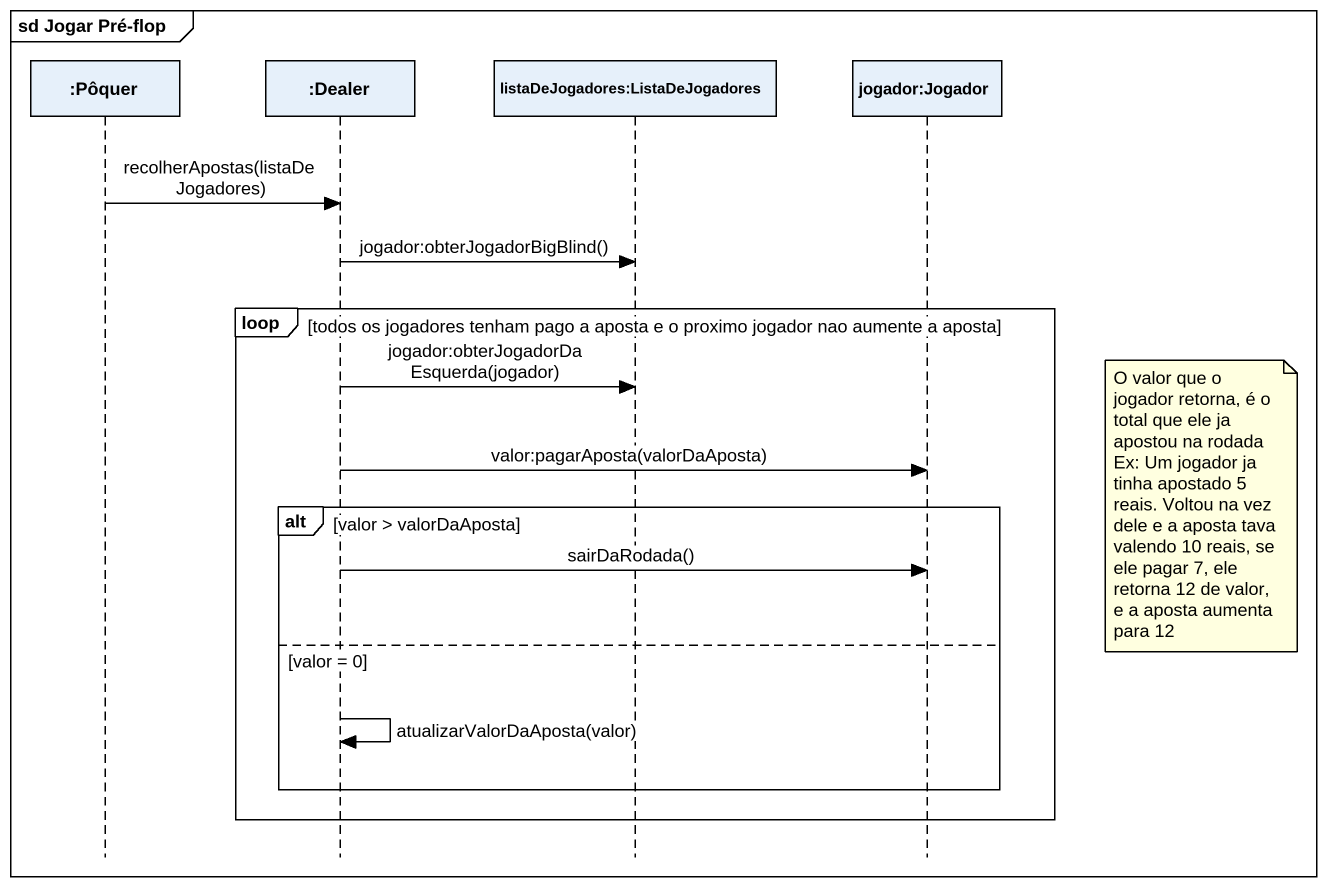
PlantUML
@startuml
mainframe sd Jogar Pré-flop
hide footbox
participant ":Pôquer" as Pôquer
participant ":Dealer" as Dealer
participant "listaDeJogadores:ListaDeJogadores" as listaDeJogadores
participant "jogador:Jogador" as jogador_Jogador

Pôquer -> Dealer : recolherApostas(listaDeJogadores)
Dealer -> listaDeJogadores : jogador:obterJogadorBigBlind()
loop todos os jogadores tenham pago a aposta e o proximo jogador nao aumente a aposta
  Dealer -> listaDeJogadores : jogador:obterJogadorDaEsquerda(jogador)
  Dealer -> jogador_Jogador : valor:pagarAposta(valorDaAposta)
  note right of jogador_Jogador
    O valor que o jogador retorna, é o total que ele ja apostou na rodada
    Ex: Um jogador ja tinha apostado 5 reais. Voltou na vez dele e a aposta tava valendo 10 reais, se ele pagar 7, ele retorna 12 de valor, e a aposta aumenta para 12
  end note
  alt valor > valorDaAposta
    Dealer -> jogador_Jogador : sairDaRodada()
  else valor = 0
    Dealer -> Dealer : atualizarValorDaAposta(valor)
  end
end
@enduml
